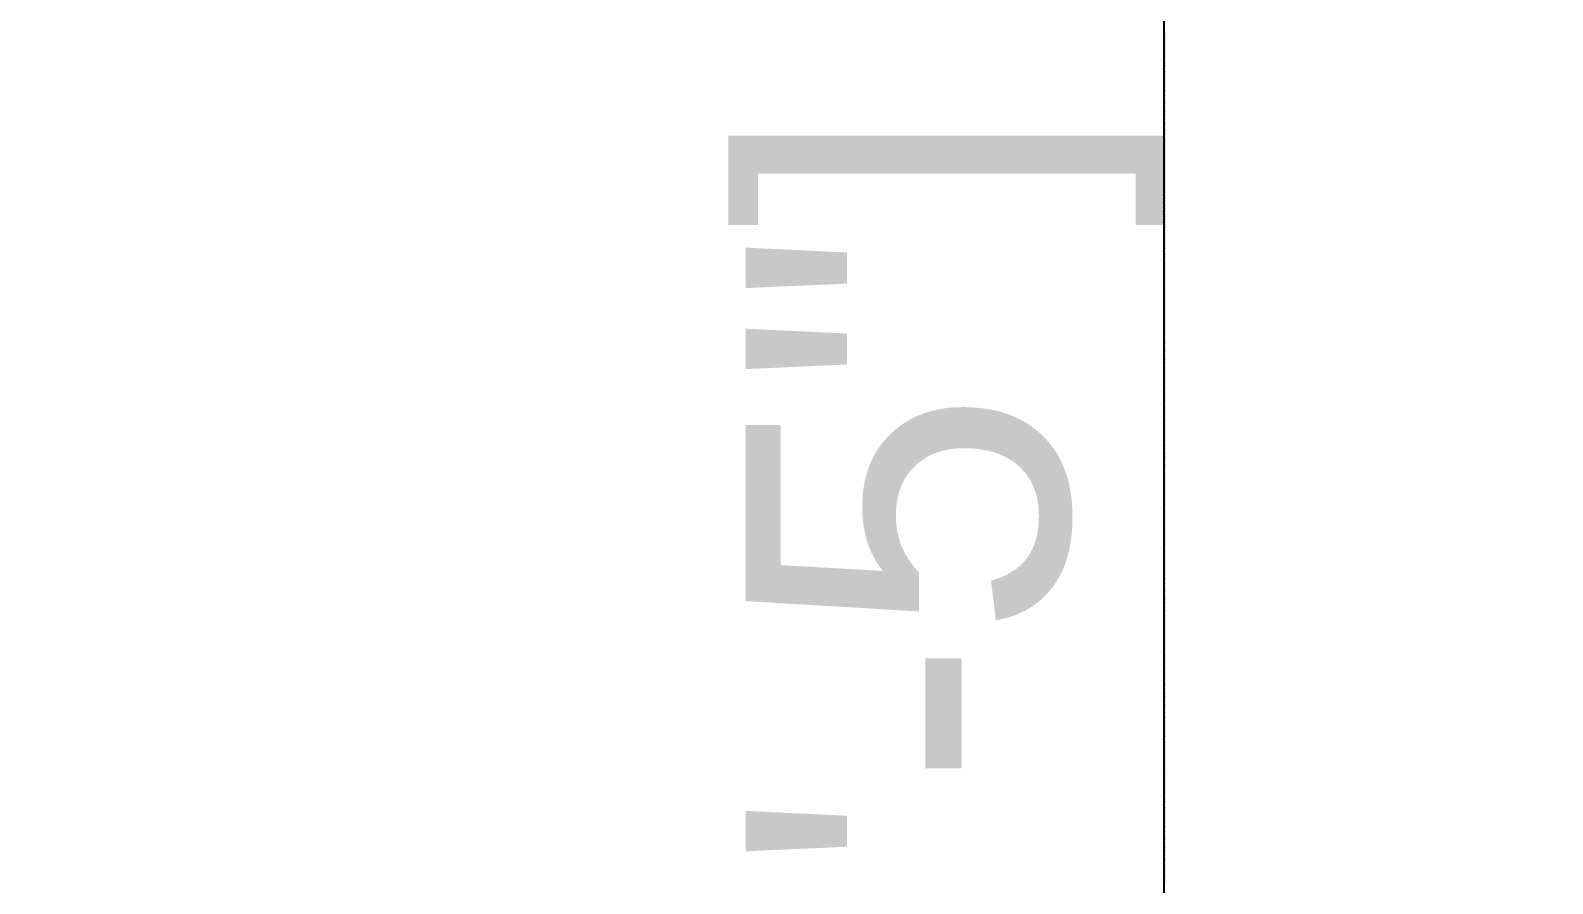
# Model space of a CAD drawing. Header units: millimetres. Extents: x 0 to 7618, y 0 to 6412.
# Drawn here: x 3305.8 to 3778, y 2423.7 to 2688.6 of the extents above; entities that cross this region are included whole.
import ezdxf

# ---------------------------------------------------------------- set-up
doc = ezdxf.new("R2010")
doc.units = ezdxf.units.MM
doc.styles.get("Standard").update_dxf_attribs({"font": 'arial.ttf'})
doc.dimstyles.new('ISO-25', dxfattribs={"dimtxt": 100, "dimasz": 100, "dimexe": 1.25, "dimexo": 0.625, "dimtad": 1, "dimtih": 1, "dimtoh": 1, "dimtxsty": 'Standard', "dimcen": 2.5, "dimadec": 0, "dimazin": 0, "dimtfac": 1, "dimtmove": 0, "dimatfit": 3, "dimfxl": 1, "dimfxlon": 1, "dimarcsym": 0})

# ---------------------------------------------------------------- blocks, each defined once
blk = doc.blocks.new('*D1')
at = {"color": 0, "lineweight": -2, "transparency": 16777216}
for p, q in [((4406.22, 2934.23), (4408.47, 2934.23)), ((4407.22, 2834.23), (4407.22, 2225.45)), ((4407.22, 1487.25), (4407.22, 2096.03)), ((4406.22, 1387.25), (4408.47, 1387.25))]:
    blk.add_line(p, q, dxfattribs=at)
at = {"color": 0, "transparency": 16777216}
for points in [[(4390.55, 2834.23), (4423.89, 2834.23), (4407.22, 2934.23)], [(4390.55, 1487.25), (4423.89, 1487.25), (4407.22, 1387.25)]]:
    blk.add_solid(points, dxfattribs=at)
at = {"layer": 'Defpoints', "color": 0, "transparency": 16777216}
for p in [(3650.01, 2934.23), (3630.28, 1387.25), (4407.22, 1387.25)]:
    blk.add_point(p, dxfattribs=at)
at = {"color": 0, "transparency": 16777216, "insert": (4407.22, 2160.74), "char_height": 100, "attachment_point": 5}
blk.add_mtext('1546,98 [5\'-1"]', dxfattribs=at)
blk = doc.blocks.new('*D18')
at = {"color": 0, "lineweight": -2, "transparency": 16777216}
for p, q in [((3475.51, 2734.23), (3657.48, 2859.13)), ((3657.48, 2859.13), (3657.48, 1696.15)), ((3475.51, 2735.23), (3475.51, 2734.23))]:
    blk.add_line(p, q, dxfattribs=at)
at = {"layer": 'Defpoints', "color": 0, "transparency": 16777216}
for p in [(3475.51, 2934.23), (3657.48, 2659.13), (0, 0)]:
    blk.add_point(p, dxfattribs=at)
at = {"color": 0, "transparency": 16777216, "insert": (3592.76, 2177.33), "char_height": 100, "attachment_point": 5, "rotation": 90}
blk.add_mtext('3475,51 [11\'-5"]', dxfattribs=at)

msp = doc.modelspace()

# ---------------------------------------------------------------- linework, layer by layer
msp.add_lwpolyline([(3657.475, 2423.625, 0.5205671), (3657.475, 2424.125, 0.5205671), (3657.475, 2424.625, 0.5205671), (3657.475, 2425.125, 0.5205671), (3657.475, 2425.625, 0.5205671), (3657.475, 2426.125, 0.5205671), (3657.475, 2426.625, 0.5205671), (3657.475, 2427.125, 0.5205671), (3657.475, 2427.625, 0.5205671), (3657.475, 2428.125, 0.5205671), (3657.475, 2428.625, 0.5205671), (3657.475, 2429.125, 0.5205671), (3657.475, 2429.625, 0.5205671), (3657.475, 2430.125, 0.5205671), (3657.475, 2430.625, 0.5205671), (3657.475, 2431.125, 0.5205671), (3657.475, 2431.625, 0.5205671), (3657.475, 2432.125, 0.5205671), (3657.475, 2432.625, 0.5205671), (3657.475, 2433.125, 0.5205671), (3657.475, 2433.625, 0.5205671), (3657.475, 2434.125, 0.5205671), (3657.475, 2434.625, 0.5205671), (3657.475, 2435.125, 0.5205671), (3657.475, 2435.625, 0.5205671), (3657.475, 2436.125, 0.5205671), (3657.475, 2436.625, 0.5205671), (3657.475, 2437.125, 0.5205671), (3657.475, 2437.625, 0.5205671), (3657.475, 2438.125, 0.5205671), (3657.475, 2438.625, 0.5205671), (3657.475, 2439.125, 0.5205671), (3657.475, 2439.625, 0.5205671), (3657.475, 2440.125, 0.5205671), (3657.475, 2440.625, 0.5205671), (3657.475, 2441.125, 0.5205671), (3657.475, 2441.625, 0.5205671), (3657.475, 2442.125, 0.5205671), (3657.475, 2442.625, 0.5205671), (3657.475, 2443.125, 0.5205671), (3657.475, 2443.625, 0.5205671), (3657.475, 2444.125, 0.5205671), (3657.475, 2444.625, 0.5205671), (3657.475, 2445.125, 0.5205671), (3657.475, 2445.625, 0.5205671), (3657.475, 2446.125, 0.5205671), (3657.475, 2446.625, 0.5205671), (3657.475, 2447.125, 0.5205671), (3657.475, 2447.625, 0.5205671), (3657.475, 2448.125, 0.5205671), (3657.475, 2448.625, 0.5205671), (3657.475, 2449.125, 0.5205671), (3657.475, 2449.625, 0.5205671), (3657.475, 2450.125, 0.5205671), (3657.475, 2450.625, 0.5205671), (3657.475, 2451.125, 0.5205671), (3657.475, 2451.625, 0.5205671), (3657.475, 2452.125, 0.5205671), (3657.475, 2452.625, 0.5205671), (3657.475, 2453.125, 0.5205671), (3657.475, 2453.625, 0.5205671), (3657.475, 2454.125, 0.5205671), (3657.475, 2454.625, 0.5205671), (3657.475, 2455.125, 0.5205671), (3657.475, 2455.625, 0.5205671), (3657.475, 2456.125, 0.5205671), (3657.475, 2456.625, 0.5205671), (3657.475, 2457.125, 0.5205671), (3657.475, 2457.625, 0.5205671), (3657.475, 2458.125, 0.5205671), (3657.475, 2458.625, 0.5205671), (3657.475, 2459.125, 0.5205671), (3657.475, 2459.625, 0.5205671), (3657.475, 2460.125, 0.5205671), (3657.475, 2460.625, 0.5205671), (3657.475, 2461.125, 0.5205671), (3657.475, 2461.625, 0.5205671), (3657.475, 2462.125, 0.5205671), (3657.475, 2462.625, 0.5205671), (3657.475, 2463.125, 0.5205671), (3657.475, 2463.625, 0.5205671), (3657.475, 2464.125, 0.5205671), (3657.475, 2464.625, 0.5205671), (3657.475, 2465.125, 0.5205671), (3657.475, 2465.625, 0.5205671), (3657.475, 2466.125, 0.5205671), (3657.475, 2466.625, 0.5205671), (3657.475, 2467.125, 0.5205671), (3657.475, 2467.625, 0.5205671), (3657.475, 2468.125, 0.5205671), (3657.475, 2468.625, 0.5205671), (3657.475, 2469.125, 0.5205671), (3657.475, 2469.625, 0.5205671), (3657.475, 2470.125, 0.5205671), (3657.475, 2470.625, 0.5205671), (3657.475, 2471.125, 0.5205671), (3657.475, 2471.625, 0.5205671), (3657.475, 2472.125, 0.5205671), (3657.475, 2472.625, 0.5205671), (3657.475, 2473.125, 0.5205671), (3657.475, 2473.625, 0.5205671), (3657.475, 2474.125, 0.5205671), (3657.475, 2474.625, 0.5205671), (3657.475, 2475.125, 0.5205671), (3657.475, 2475.625, 0.5205671), (3657.475, 2476.125, 0.5205671), (3657.475, 2476.625, 0.5205671), (3657.475, 2477.125, 0.5205671), (3657.475, 2477.625, 0.5205671), (3657.475, 2478.125, 0.5205671), (3657.475, 2478.625, 0.5205671), (3657.475, 2479.125, 0.5205671), (3657.475, 2479.625, 0.5205671), (3657.475, 2480.125, 0.5205671), (3657.475, 2480.625, 0.5205671), (3657.475, 2481.125, 0.5205671), (3657.475, 2481.625, 0.5205671), (3657.475, 2482.125, 0.5205671), (3657.475, 2482.625, 0.5205671), (3657.475, 2483.125, 0.5205671), (3657.475, 2483.625, 0.5205671), (3657.475, 2484.125, 0.5205671), (3657.475, 2484.625, 0.5205671), (3657.475, 2485.125, 0.5205671), (3657.475, 2485.625, 0.5205671), (3657.475, 2486.125, 0.5205671), (3657.475, 2486.625, 0.5205671), (3657.475, 2487.125, 0.5205671), (3657.475, 2487.625, 0.5205671), (3657.475, 2488.125, 0.5205671), (3657.475, 2488.625, 0.5205671), (3657.475, 2489.125, 0.5205671), (3657.475, 2489.625, 0.5205671), (3657.475, 2490.125, 0.5205671), (3657.475, 2490.625, 0.5205671), (3657.475, 2491.125, 0.5205671), (3657.475, 2491.625, 0.5205671), (3657.475, 2492.125, 0.5205671), (3657.475, 2492.625, 0.5205671), (3657.475, 2493.125, 0.5205671), (3657.475, 2493.625, 0.5205671), (3657.475, 2494.125, 0.5205671), (3657.475, 2494.625, 0.5205671), (3657.475, 2495.125, 0.5205671), (3657.475, 2495.625, 0.5205671), (3657.475, 2496.125, 0.5205671), (3657.475, 2496.625, 0.5205671), (3657.475, 2497.125, 0.5205671), (3657.475, 2497.625, 0.5205671), (3657.475, 2498.125, 0.5205671), (3657.475, 2498.625, 0.5205671), (3657.475, 2499.125, 0.5205671), (3657.475, 2499.625, 0.5205671), (3657.475, 2500.125, 0.5205671), (3657.475, 2500.625, 0.5205671), (3657.475, 2501.125, 0.5205671), (3657.475, 2501.625, 0.5205671), (3657.475, 2502.125, 0.5205671), (3657.475, 2502.625, 0.5205671), (3657.475, 2503.125, 0.5205671), (3657.475, 2503.625, 0.5205671), (3657.475, 2504.125, 0.5205671), (3657.475, 2504.625, 0.5205671), (3657.475, 2505.125, 0.5205671), (3657.475, 2505.625, 0.5205671), (3657.475, 2506.125, 0.5205671), (3657.475, 2506.625, 0.5205671), (3657.475, 2507.125, 0.5205671), (3657.475, 2507.625, 0.5205671), (3657.475, 2508.125, 0.5205671), (3657.475, 2508.625, 0.5205671), (3657.475, 2509.125, 0.5205671), (3657.475, 2509.625, 0.5205671), (3657.475, 2510.125, 0.5205671), (3657.475, 2510.625, 0.5205671), (3657.475, 2511.125, 0.5205671), (3657.475, 2511.625, 0.5205671), (3657.475, 2512.125, 0.5205671), (3657.475, 2512.625, 0.5205671), (3657.475, 2513.125, 0.5205671), (3657.475, 2513.625, 0.5205671), (3657.475, 2514.125, 0.5205671), (3657.475, 2514.625, 0.5205671), (3657.475, 2515.125, 0.5205671), (3657.475, 2515.625, 0.5205671), (3657.475, 2516.125, 0.5205671), (3657.475, 2516.625, 0.5205671), (3657.475, 2517.125, 0.5205671), (3657.475, 2517.625, 0.5205671), (3657.475, 2518.125, 0.5205671), (3657.475, 2518.625, 0.5205671), (3657.475, 2519.125, 0.5205671), (3657.475, 2519.625, 0.5205671), (3657.475, 2520.125, 0.5205671), (3657.475, 2520.625, 0.5205671), (3657.475, 2521.125, 0.5205671), (3657.475, 2521.625, 0.5205671), (3657.475, 2522.125, 0.5205671), (3657.475, 2522.625, 0.5205671), (3657.475, 2523.125, 0.5205671), (3657.475, 2523.625, 0.5205671), (3657.475, 2524.125, 0.5205671), (3657.475, 2524.625, 0.5205671), (3657.475, 2525.125, 0.5205671), (3657.475, 2525.625, 0.5205671), (3657.475, 2526.125, 0.5205671), (3657.475, 2526.625, 0.5205671), (3657.475, 2527.125, 0.5205671), (3657.475, 2527.625, 0.5205671), (3657.475, 2528.125, 0.5205671), (3657.475, 2528.625, 0.5205671), (3657.475, 2529.125, 0.5205671), (3657.475, 2529.625, 0.5205671), (3657.475, 2530.125, 0.5205671), (3657.475, 2530.625, 0.5205671), (3657.475, 2531.125, 0.5205671), (3657.475, 2531.625, 0.5205671), (3657.475, 2532.125, 0.5205671), (3657.475, 2532.625, 0.5205671), (3657.475, 2533.125, 0.5205671), (3657.475, 2533.625, 0.5205671), (3657.475, 2534.125, 0.5205671), (3657.475, 2534.625, 0.5205671), (3657.475, 2535.125, 0.5205671), (3657.475, 2535.625, 0.5205671), (3657.475, 2536.125, 0.5205671), (3657.475, 2536.625, 0.5205671), (3657.475, 2537.125, 0.5205671), (3657.475, 2537.625, 0.5205671), (3657.475, 2538.125, 0.5205671), (3657.475, 2538.625, 0.5205671), (3657.475, 2539.125, 0.5205671), (3657.475, 2539.625, 0.5205671), (3657.475, 2540.125, 0.5205671), (3657.475, 2540.625, 0.5205671), (3657.475, 2541.125, 0.5205671), (3657.475, 2541.625, 0.5205671), (3657.475, 2542.125, 0.5205671), (3657.475, 2542.625, 0.5205671), (3657.475, 2543.125, 0.5205671), (3657.475, 2543.625, 0.5205671), (3657.475, 2544.125, 0.5205671), (3657.475, 2544.625, 0.5205671), (3657.475, 2545.125, 0.5205671), (3657.475, 2545.625, 0.5205671), (3657.475, 2546.125, 0.5205671), (3657.475, 2546.625, 0.5205671), (3657.475, 2547.125, 0.5205671), (3657.475, 2547.625, 0.5205671), (3657.475, 2548.125, 0.5205671), (3657.475, 2548.625, 0.5205671), (3657.475, 2549.125, 0.5205671), (3657.475, 2549.625, 0.5205671), (3657.475, 2550.125, 0.5205671), (3657.475, 2550.625, 0.5205671), (3657.475, 2551.125, 0.5205671), (3657.475, 2551.625, 0.5205671), (3657.475, 2552.125, 0.5205671), (3657.475, 2552.625, 0.5205671), (3657.475, 2553.125, 0.5205671), (3657.475, 2553.625, 0.5205671), (3657.475, 2554.125, 0.5205671), (3657.475, 2554.625, 0.5205671), (3657.475, 2555.125, 0.5205671), (3657.475, 2555.625, 0.5205671), (3657.475, 2556.125, 0.5205671), (3657.475, 2556.625, 0.5205671), (3657.475, 2557.125, 0.5205671), (3657.475, 2557.625, 0.5205671), (3657.475, 2558.125, 0.5205671), (3657.475, 2558.625, 0.5205671), (3657.475, 2559.125, 0.5205671), (3657.475, 2559.625, 0.5205671), (3657.475, 2560.125, 0.5205671), (3657.475, 2560.625, 0.5205671), (3657.475, 2561.125, 0.5205671), (3657.475, 2561.625, 0.5205671), (3657.475, 2562.125, 0.5205671), (3657.475, 2562.625, 0.5205671), (3657.475, 2563.125, 0.5205671), (3657.475, 2563.625, 0.5205671), (3657.475, 2564.125, 0.5205671), (3657.475, 2564.625, 0.5205671), (3657.475, 2565.125, 0.5205671), (3657.475, 2565.625, 0.5205671), (3657.475, 2566.125, 0.5205671), (3657.475, 2566.625, 0.5205671), (3657.475, 2567.125, 0.5205671), (3657.475, 2567.625, 0.5205671), (3657.475, 2568.125, 0.5205671), (3657.475, 2568.625, 0.5205671), (3657.475, 2569.125, 0.5205671), (3657.475, 2569.625, 0.5205671), (3657.475, 2570.125, 0.5205671), (3657.475, 2570.625, 0.5205671), (3657.475, 2571.125, 0.5205671), (3657.475, 2571.625, 0.5205671), (3657.475, 2572.125, 0.5205671), (3657.475, 2572.625, 0.5205671), (3657.475, 2573.125, 0.5205671), (3657.475, 2573.625, 0.5205671), (3657.475, 2574.125, 0.5205671), (3657.475, 2574.625, 0.5205671), (3657.475, 2575.125, 0.5205671), (3657.475, 2575.625, 0.5205671), (3657.475, 2576.125, 0.5205671), (3657.475, 2576.625, 0.5205671), (3657.475, 2577.125, 0.5205671), (3657.475, 2577.625, 0.5205671), (3657.475, 2578.125, 0.5205671), (3657.475, 2578.625, 0.5205671), (3657.475, 2579.125, 0.5205671), (3657.475, 2579.625, 0.5205671), (3657.475, 2580.125, 0.5205671), (3657.475, 2580.625, 0.5205671), (3657.475, 2581.125, 0.5205671), (3657.475, 2581.625, 0.5205671), (3657.475, 2582.125, 0.5205671), (3657.475, 2582.625, 0.5205671), (3657.475, 2583.125, 0.5205671), (3657.475, 2583.625, 0.5205671), (3657.475, 2584.125, 0.5205671), (3657.475, 2584.625, 0.5205671), (3657.475, 2585.125, 0.5205671), (3657.475, 2585.625, 0.5205671), (3657.475, 2586.125, 0.5205671), (3657.475, 2586.625, 0.5205671), (3657.475, 2587.125, 0.5205671), (3657.475, 2587.625, 0.5205671), (3657.475, 2588.125, 0.5205671), (3657.475, 2588.625, 0.5205671), (3657.475, 2589.125, 0.5205671), (3657.475, 2589.625, 0.5205671), (3657.475, 2590.125, 0.5205671), (3657.475, 2590.625, 0.5205671), (3657.475, 2591.125, 0.5205671), (3657.475, 2591.625, 0.5205671), (3657.475, 2592.125, 0.5205671), (3657.475, 2592.625, 0.5205671), (3657.475, 2593.125, 0.5205671), (3657.475, 2593.625, 0.5205671), (3657.475, 2594.125, 0.5205671), (3657.475, 2594.625, 0.5205671), (3657.475, 2595.125, 0.5205671), (3657.475, 2595.625, 0.5205671), (3657.475, 2596.125, 0.5205671), (3657.475, 2596.625, 0.5205671), (3657.475, 2597.125, 0.5205671), (3657.475, 2597.625, 0.5205671), (3657.475, 2598.125, 0.5205671), (3657.475, 2598.625, 0.5205671), (3657.475, 2599.125, 0.5205671), (3657.475, 2599.625, 0.5205671), (3657.475, 2600.125, 0.5205671), (3657.475, 2600.625, 0.5205671), (3657.475, 2601.125, 0.5205671), (3657.475, 2601.625, 0.5205671), (3657.475, 2602.125, 0.5205671), (3657.475, 2602.625, 0.5205671), (3657.475, 2603.125, 0.5205671), (3657.475, 2603.625, 0.5205671), (3657.475, 2604.125, 0.5205671), (3657.475, 2604.625, 0.5205671), (3657.475, 2605.125, 0.5205671), (3657.475, 2605.625, 0.5205671), (3657.475, 2606.125, 0.5205671), (3657.475, 2606.625, 0.5205671), (3657.475, 2607.125, 0.5205671), (3657.475, 2607.625, 0.5205671), (3657.475, 2608.125, 0.5205671), (3657.475, 2608.625, 0.5205671), (3657.475, 2609.125, 0.5205671), (3657.475, 2609.625, 0.5205671), (3657.475, 2610.125, 0.5205671), (3657.475, 2610.625, 0.5205671), (3657.475, 2611.125, 0.5205671), (3657.475, 2611.625, 0.5205671), (3657.475, 2612.125, 0.5205671), (3657.475, 2612.625, 0.5205671), (3657.475, 2613.125, 0.5205671), (3657.475, 2613.625, 0.5205671), (3657.475, 2614.125, 0.5205671), (3657.475, 2614.625, 0.5205671), (3657.475, 2615.125, 0.5205671), (3657.475, 2615.625, 0.5205671), (3657.475, 2616.125, 0.5205671), (3657.475, 2616.625, 0.5205671), (3657.475, 2617.125, 0.5205671), (3657.475, 2617.625, 0.5205671), (3657.475, 2618.125, 0.5205671), (3657.475, 2618.625, 0.5205671), (3657.475, 2619.125, 0.5205671), (3657.475, 2619.625, 0.5205671), (3657.475, 2620.125, 0.5205671), (3657.475, 2620.625, 0.5205671), (3657.475, 2621.125, 0.5205671), (3657.475, 2621.625, 0.5205671), (3657.475, 2622.125, 0.5205671), (3657.475, 2622.625, 0.5205671), (3657.475, 2623.125, 0.5205671), (3657.475, 2623.625, 0.5205671), (3657.475, 2624.125, 0.5205671), (3657.475, 2624.625, 0.5205671), (3657.475, 2625.125, 0.5205671), (3657.475, 2625.625, 0.5205671), (3657.475, 2626.125, 0.5205671), (3657.475, 2626.625, 0.5205671), (3657.475, 2627.125, 0.5205671), (3657.475, 2627.625, 0.5205671), (3657.475, 2628.125, 0.5205671), (3657.475, 2628.625, 0.5205671), (3657.475, 2629.125, 0.5205671), (3657.475, 2629.625, 0.5205671), (3657.475, 2630.125, 0.5205671), (3657.475, 2630.625, 0.5205671), (3657.475, 2631.125, 0.5205671), (3657.475, 2631.625, 0.5205671), (3657.475, 2632.125, 0.5205671), (3657.475, 2632.625, 0.5205671), (3657.475, 2633.125, 0.5205671), (3657.475, 2633.625, 0.5205671), (3657.475, 2634.125, 0.5205671), (3657.475, 2634.625, 0.5205671), (3657.475, 2635.125, 0.5205671), (3657.475, 2635.625, 0.5205671), (3657.475, 2636.125, 0.5205671), (3657.475, 2636.625, 0.5205671), (3657.475, 2637.125, 0.5205671), (3657.475, 2637.625, 0.5205671), (3657.475, 2638.125, 0.5205671), (3657.475, 2638.625, 0.5205671), (3657.475, 2639.125, 0.5205671), (3657.475, 2639.625, 0.5205671), (3657.475, 2640.125, 0.5205671), (3657.475, 2640.625, 0.5205671), (3657.475, 2641.125, 0.5205671), (3657.475, 2641.625, 0.5205671), (3657.475, 2642.125, 0.5205671), (3657.475, 2642.625, 0.5205671), (3657.475, 2643.125, 0.5205671), (3657.475, 2643.625, 0.5205671), (3657.475, 2644.125, 0.5205671), (3657.475, 2644.625, 0.5205671), (3657.475, 2645.125, 0.5205671), (3657.475, 2645.625, 0.5205671), (3657.475, 2646.125, 0.5205671), (3657.475, 2646.625, 0.5205671), (3657.475, 2647.125, 0.5205671), (3657.475, 2647.625, 0.5205671), (3657.475, 2648.125, 0.5205671), (3657.475, 2648.625, 0.5205671), (3657.475, 2649.125, 0.5205671), (3657.475, 2649.625, 0.5205671), (3657.475, 2650.125, 0.5205671), (3657.475, 2650.625, 0.5205671), (3657.475, 2651.125, 0.5205671), (3657.475, 2651.625, 0.5205671), (3657.475, 2652.125, 0.5205671), (3657.475, 2652.625, 0.5205671), (3657.475, 2653.125, 0.5205671), (3657.475, 2653.625, 0.5205671), (3657.475, 2654.125, 0.5205671), (3657.475, 2654.625, 0.5205671), (3657.475, 2655.125, 0.5205671), (3657.475, 2655.625, 0.5205671), (3657.475, 2656.125, 0.5205671), (3657.475, 2656.625, 0.5205671), (3657.475, 2657.125, 0.5205671), (3657.475, 2657.625, 0.5205671), (3657.475, 2658.125, 0.5205671), (3657.475, 2658.625, 0.5205671), (3657.475, 2659.125, 0.5205671), (3657.475, 2659.625, 0.5205671), (3657.475, 2660.125, 0.5205671), (3657.475, 2660.625, 0.5205671), (3657.475, 2661.125, 0.5205671), (3657.475, 2661.625, 0.5205671), (3657.475, 2662.125, 0.5205671), (3657.475, 2662.625, 0.5205671), (3657.475, 2663.125, 0.5205671), (3657.475, 2663.625, 0.5205671), (3657.475, 2664.125, 0.5205671), (3657.475, 2664.625, 0.5205671), (3657.475, 2665.125, 0.5205671), (3657.475, 2665.625, 0.5205671), (3657.475, 2666.125, 0.5205671), (3657.475, 2666.625, 0.5205671), (3657.475, 2667.125, 0.5205671), (3657.475, 2667.625, 0.5205671), (3657.475, 2668.125, 0.5205671), (3657.475, 2668.625, 0.5205671), (3657.475, 2669.125, 0.5205671), (3657.475, 2669.625, 0.5205671), (3657.475, 2670.125, 0.5205671), (3657.475, 2670.625, 0.5205671), (3657.475, 2671.125, 0.5205671), (3657.475, 2671.625, 0.5205671), (3657.475, 2672.125, 0.5205671), (3657.475, 2672.625, 0.5205671), (3657.475, 2673.125, 0.5205671), (3657.475, 2673.625, 0.5205671), (3657.475, 2674.125, 0.5205671), (3657.475, 2674.625, 0.5205671), (3657.475, 2675.125, 0.5205671), (3657.475, 2675.625, 0.5205671), (3657.475, 2676.125, 0.5205671), (3657.475, 2676.625, 0.5205671), (3657.475, 2677.125, 0.5205671), (3657.475, 2677.625, 0.5205671), (3657.475, 2678.125, 0.5205671), (3657.475, 2678.625, 0.5205671), (3657.475, 2679.125, 0.5205671), (3657.475, 2679.625, 0.5205671), (3657.475, 2680.125, 0.5205671), (3657.475, 2680.625, 0.5205671), (3657.475, 2681.125, 0.5205671), (3657.475, 2681.625, 0.5205671), (3657.475, 2682.125, 0.5205671), (3657.475, 2682.625, 0.5205671), (3657.475, 2683.125, 0.5205671), (3657.475, 2683.625, 0.5205671), (3657.475, 2684.125, 0.5205671), (3657.475, 2684.625, 0.5205671), (3657.475, 2685.125, 0.5205671), (3657.475, 2685.625, 0.5205671), (3657.475, 2686.125, 0.5205671), (3657.475, 2686.625, 0.5205671), (3657.475, 2687.125, 0.5205671), (3657.475, 2687.625, 0.5205671), (3657.475, 2688.125, 0.5205671), (3657.475, 2688.625, 0.5205671)], format="xyb")

# ---------------------------------------------------------------- dimensions: what is measured, and where the dimension line sits
dim = msp.add_ordinate_dim(feature_location=(3475.506, 2934.23), offset=(181.97, -275.105), dtype=1, origin=(0, 0), dimstyle='ISO-25')
dim.commit()
dim.dimension.update_dxf_attribs({"geometry": '*D18', "text_midpoint": (3592.764, 2177.327)})
dim = msp.add_linear_dim(base=(4407.219, 1387.248), p1=(3650.006, 2934.23), p2=(3630.278, 1387.248), angle=90, dimstyle='ISO-25')
dim.commit()
dim.dimension.update_dxf_attribs({"geometry": '*D1', "text_midpoint": (4407.219, 2160.739)})

doc.saveas('drawing.dxf')
